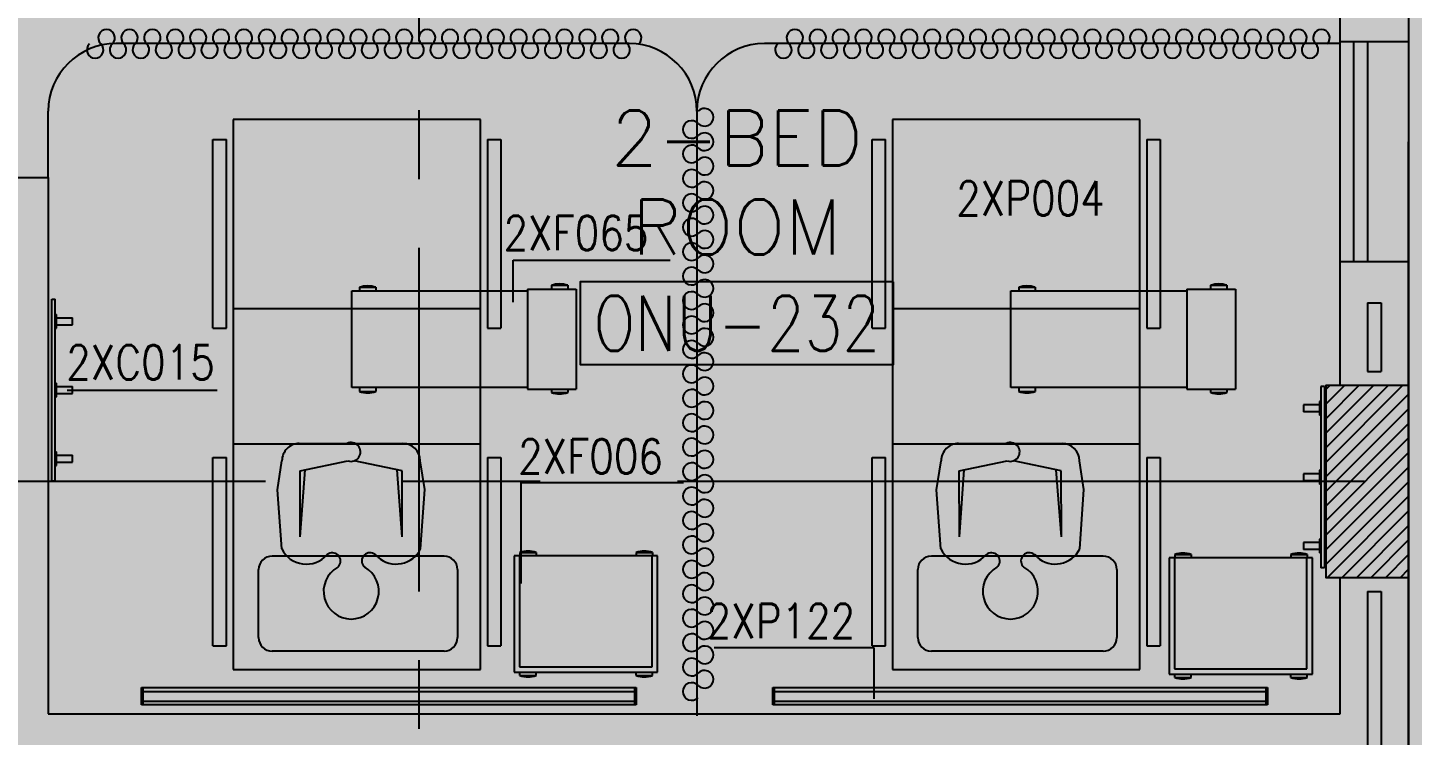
# Model space of a CAD drawing. Extents: x 88852.7 to 88945.7, y 39921.6 to 40001.1.
# Drawn here: x 88888.15 to 88893.18, y 39941.96 to 39944.53 of the extents above; entities that cross this region are included whole.
import ezdxf
from ezdxf.enums import TextEntityAlignment as Align

# ---------------------------------------------------------------- set-up
doc = ezdxf.new("R2010")
doc.units = 0
doc.header["$MEASUREMENT"] = 0
doc.linetypes.add('CENTER', pattern=[2, 1.25, -0.25, 0.25, -0.25])
doc.linetypes.add('CENTERX2', pattern=[4, 2.5, -0.5, 0.5, -0.5])
for name, color, linetype in [('A-TEXT', 7, 'CONTINUOUS'), ('AXES', 11, 'CENTERX2'), ('AXES1', 11, 'CENTER'), ('COL', 2, 'CONTINUOUS'), ('HAT', 8, 'CONTINUOUS'), ('INSUL', 4, 'CONTINUOUS'), ('MEDICAL', 4, 'CONTINUOUS'), ('NON-MEDICAL', 4, 'CONTINUOUS'), ('RM-BOX', 4, 'CONTINUOUS'), ('RM-NAME', 2, 'CONTINUOUS'), ('RM-NO', 2, 'CONTINUOUS'), ('WALL', 4, 'CONTINUOUS'), ('WIN', 3, 'CONTINUOUS')]:
    doc.layers.add(name, color=color, linetype=linetype)
doc.styles.add('ROMANS', font='ROMANS.shx', dxfattribs={"width": 0.6})
doc.dimstyles.new('DIM-OUT', dxfattribs={"dimscale": 0, "dimtxt": 0.24, "dimasz": 0.08, "dimexe": 0.02, "dimexo": 0.02, "dimgap": 0.05, "dimtad": 1, "dimdec": 0, "dimlfac": 1000, "dimzin": 0, "dimdsep": 46, "dimtxsty": 'ROMANS', "dimblk1": 'ARCHTICK', "dimblk2": 'ARCHTICK', "dimsah": 1, "dimcen": 0.01, "dimdle": 0.08, "dimclrd": 4, "dimclre": 4, "dimclrt": 2, "dimadec": 0, "dimazin": 0, "dimtp": 2, "dimtm": 2, "dimtfac": 0.114286, "dimtdec": 0, "dimtix": 1, "dimtmove": 2, "dimatfit": 3, "dimldrblk": 'ARCHTICK', "dimfxl": 0, "dimtolj": 1, "dimtzin": 0, "dimarcsym": 0})

# ---------------------------------------------------------------- blocks, each defined once
blk = doc.blocks.new('C11')
at = {"layer": 'HAT'}
h = blk.add_hatch(dxfattribs=at)
h.set_pattern_fill('ANSI31', color=256, scale=300, style=0)
h.set_pattern_definition([(45, (-248556.182, -75061.005), (-26.5165043, 26.5165043), [])])
h.paths.add_polyline_path([(300, 700), (0, 700), (0, 350), (300, 350)])
h.paths.add_polyline_path([(300, 350), (0, 350), (0, 0), (300, 0)])
at = {"layer": 'COL'}
blk.add_lwpolyline([(300, 700), (300, 0), (0, 0), (0, 700)], close=True, dxfattribs=at)
blk = doc.blocks.new('RM1')
at = {"layer": 'RM-BOX'}
blk.add_lwpolyline([(569.9, -200), (-569.9, -200), (-569.9, -500), (569.9, -500)], close=True, dxfattribs=at)
at = {"layer": 'RM-NAME', "style": 'ROMANS'}
for tag, p in [('ROOMNAME1', (0, 323.8)), ('ROOMNAME2', (0, 0))]:
    blk.add_attdef(tag, text='', height=200, dxfattribs=at).set_placement(p, align=Align.MIDDLE)
at = {"layer": 'RM-NO', "style": 'ROMANS', "width": 0.8}
blk.add_attdef('ROOMNO', text='', height=200, dxfattribs=at).set_placement((0, -350), align=Align.MIDDLE)

msp = doc.modelspace()

# ---------------------------------------------------------------- linework, layer by layer
at = {"layer": 'AXES'}
for p, q in [((88893.1703, 39921.6153), (88893.1703, 40000.0779)), ((88945.0103, 39942.8796), (88876.9703, 39942.8796))]:
    msp.add_line(p, q, dxfattribs=at)
at = {"layer": 'AXES1'}
msp.add_line((88889.5703, 39928.4796), (88889.5703, 39987.2996), dxfattribs=at)
msp.add_line((88889.5703, 39928.4796), (88889.5703, 39987.2996), dxfattribs=at)
at = {"layer": 'INSUL'}
for p, q in [((88893.0203, 39943.5296), (88893.0703, 39943.5296)), ((88893.0203, 39943.5296), (88893.0203, 39943.2796)), ((88893.0703, 39943.5296), (88893.0703, 39943.2796)), ((88893.0203, 39943.2796), (88893.0703, 39943.2796)), ((88893.0203, 39942.4796), (88893.0203, 39939.8296)), ((88893.0203, 39942.4796), (88893.0703, 39942.4796)), ((88893.0703, 39942.4796), (88893.0703, 39939.8296))]:
    msp.add_line(p, q, dxfattribs=at)
at = {"layer": 'MEDICAL'}
for p, q in [((88890.3345, 39944.4722), (88888.4663, 39944.4722)), ((88892.9203, 39944.4722), (88890.8264, 39944.4722)), ((88888.2203, 39943.9846), (88888.2203, 39944.2261)), ((88890.5805, 39944.2261), (88890.5805, 39942.0274)), ((88888.8934, 39944.1956), (88888.8934, 39942.1956)), ((88889.7934, 39944.1956), (88888.8934, 39944.1956)), ((88889.7934, 39942.1956), (88889.7934, 39944.1956)), ((88891.2922, 39944.1956), (88891.2922, 39942.1956)), ((88892.1922, 39944.1956), (88891.2922, 39944.1956)), ((88892.1922, 39942.1956), (88892.1922, 39944.1956)), ((88888.8192, 39943.4374), (88888.8192, 39944.1231)), ((88888.8192, 39944.1231), (88888.8684, 39944.1231)), ((88888.8684, 39943.4374), (88888.8684, 39944.1231)), ((88889.8184, 39944.1231), (88889.8676, 39944.1231)), ((88889.8184, 39944.1231), (88889.8184, 39943.4374)), ((88889.8676, 39944.1231), (88889.8676, 39943.4374)), ((88891.218, 39943.4374), (88891.218, 39944.1231)), ((88891.218, 39944.1231), (88891.2672, 39944.1231)), ((88891.2672, 39943.4374), (88891.2672, 39944.1231)), ((88892.2172, 39944.1231), (88892.2664, 39944.1231)), ((88892.2172, 39944.1231), (88892.2172, 39943.4374)), ((88892.2664, 39944.1231), (88892.2664, 39943.4374)), ((88889.3244, 39943.5728), (88889.9641, 39943.5728)), ((88889.3244, 39943.2209), (88889.3244, 39943.5728)), ((88889.3532, 39943.5857), (88889.3532, 39943.5728)), ((88889.3532, 39943.5857), (88889.4122, 39943.5857)), ((88889.4122, 39943.5857), (88889.4122, 39943.5728)), ((88889.9641, 39943.5789), (88890.1413, 39943.5789)), ((88889.9641, 39943.5789), (88889.9641, 39943.2148)), ((88890.0512, 39943.5932), (88890.0512, 39943.5789)), ((88890.0512, 39943.5932), (88890.1103, 39943.5932)), ((88890.1103, 39943.5932), (88890.1103, 39943.5789)), ((88890.1413, 39943.5789), (88890.1413, 39943.2148)), ((88891.7232, 39943.2209), (88891.7232, 39943.5728)), ((88891.7232, 39943.5728), (88892.3629, 39943.5728)), ((88891.752, 39943.5857), (88891.752, 39943.5728)), ((88891.752, 39943.5857), (88891.811, 39943.5857)), ((88891.811, 39943.5857), (88891.811, 39943.5728)), ((88892.3629, 39943.5789), (88892.5401, 39943.5789)), ((88892.3629, 39943.5789), (88892.3629, 39943.2148)), ((88892.45, 39943.5932), (88892.45, 39943.5789)), ((88892.45, 39943.5932), (88892.5091, 39943.5932)), ((88892.5091, 39943.5932), (88892.5091, 39943.5789)), ((88892.5401, 39943.5789), (88892.5401, 39943.2148)), ((88888.8934, 39943.5081), (88889.7934, 39943.5081)), ((88891.2922, 39943.5081), (88892.1922, 39943.5081)), ((88888.8192, 39943.4374), (88888.8684, 39943.4374)), ((88889.8184, 39943.4374), (88889.8676, 39943.4374)), ((88891.218, 39943.4374), (88891.2672, 39943.4374)), ((88892.2172, 39943.4374), (88892.2664, 39943.4374)), ((88889.9641, 39943.2209), (88889.3244, 39943.2209)), ((88889.3532, 39943.2209), (88889.3532, 39943.2065)), ((88889.3532, 39943.2065), (88889.4122, 39943.2065)), ((88889.4122, 39943.2209), (88889.4122, 39943.2065)), ((88889.9641, 39943.2148), (88890.1413, 39943.2148)), ((88890.0512, 39943.2148), (88890.0512, 39943.2028)), ((88890.0512, 39943.2028), (88890.1103, 39943.2028)), ((88890.1103, 39943.2148), (88890.1103, 39943.2028)), ((88892.3629, 39943.2209), (88891.7232, 39943.2209)), ((88891.752, 39943.2209), (88891.752, 39943.2065)), ((88891.752, 39943.2065), (88891.811, 39943.2065)), ((88891.811, 39943.2209), (88891.811, 39943.2065)), ((88892.3629, 39943.2148), (88892.5401, 39943.2148)), ((88892.45, 39943.2148), (88892.45, 39943.2028)), ((88892.45, 39943.2028), (88892.5091, 39943.2028)), ((88892.5091, 39943.2148), (88892.5091, 39943.2028)), ((88888.8934, 39943.016), (88889.7934, 39943.016)), ((88891.2922, 39943.016), (88892.1922, 39943.016)), ((88888.8192, 39942.2816), (88888.8192, 39942.9673)), ((88888.8192, 39942.9673), (88888.8684, 39942.9673)), ((88888.8684, 39942.2816), (88888.8684, 39942.9673)), ((88889.8184, 39942.9673), (88889.8676, 39942.9673)), ((88889.8184, 39942.9673), (88889.8184, 39942.2816)), ((88889.8676, 39942.9673), (88889.8676, 39942.2816)), ((88891.218, 39942.2816), (88891.218, 39942.9673)), ((88891.218, 39942.9673), (88891.2672, 39942.9673)), ((88891.2672, 39942.2816), (88891.2672, 39942.9673)), ((88892.2172, 39942.9673), (88892.2664, 39942.9673)), ((88892.2172, 39942.9673), (88892.2172, 39942.2816)), ((88892.2664, 39942.9673), (88892.2664, 39942.2816)), ((88889.6603, 39942.6083), (88889.0349, 39942.6083)), ((88889.9156, 39942.609), (88889.9156, 39942.1858)), ((88890.4373, 39942.609), (88889.9156, 39942.609)), ((88889.9353, 39942.609), (88889.9353, 39942.2055)), ((88889.9367, 39942.6212), (88889.9957, 39942.6212)), ((88889.9367, 39942.6212), (88889.9367, 39942.609)), ((88889.9957, 39942.6212), (88889.9957, 39942.609)), ((88890.3594, 39942.6212), (88890.4184, 39942.6212)), ((88890.3594, 39942.6212), (88890.3594, 39942.609)), ((88890.4176, 39942.2055), (88890.4176, 39942.609)), ((88890.4184, 39942.6212), (88890.4184, 39942.609)), ((88890.4373, 39942.1858), (88890.4373, 39942.609)), ((88892.0591, 39942.6083), (88891.4337, 39942.6083)), ((88892.8202, 39942.6015), (88892.2985, 39942.6015)), ((88892.2985, 39942.6015), (88892.2985, 39942.1783)), ((88892.3182, 39942.6015), (88892.3182, 39942.198)), ((88892.3196, 39942.6137), (88892.3786, 39942.6137)), ((88892.3196, 39942.6137), (88892.3196, 39942.6015)), ((88892.3786, 39942.6137), (88892.3786, 39942.6015)), ((88892.7423, 39942.6137), (88892.8013, 39942.6137)), ((88892.7423, 39942.6137), (88892.7423, 39942.6015)), ((88892.8005, 39942.198), (88892.8005, 39942.6015)), ((88892.8013, 39942.6137), (88892.8013, 39942.6015)), ((88892.8202, 39942.1783), (88892.8202, 39942.6015)), ((88888.9857, 39942.3117), (88888.9857, 39942.5591)), ((88889.7095, 39942.5591), (88889.7095, 39942.3117)), ((88891.3845, 39942.3117), (88891.3845, 39942.5591)), ((88892.1083, 39942.5591), (88892.1083, 39942.3117)), ((88888.8192, 39942.2816), (88888.8684, 39942.2816)), ((88889.6603, 39942.2625), (88889.0349, 39942.2625)), ((88889.8184, 39942.2816), (88889.8676, 39942.2816)), ((88891.218, 39942.2816), (88891.2672, 39942.2816)), ((88892.0591, 39942.2625), (88891.4337, 39942.2625)), ((88892.2172, 39942.2816), (88892.2664, 39942.2816)), ((88888.8934, 39942.1956), (88889.7934, 39942.1956)), ((88889.9156, 39942.1858), (88890.4373, 39942.1858)), ((88889.9353, 39942.2055), (88890.4176, 39942.2055)), ((88889.9367, 39942.1736), (88889.9367, 39942.1858)), ((88889.9957, 39942.1736), (88889.9957, 39942.1858)), ((88890.3594, 39942.1736), (88890.3594, 39942.1858)), ((88890.4184, 39942.1736), (88890.4184, 39942.1858)), ((88891.2922, 39942.1956), (88892.1922, 39942.1956)), ((88892.3182, 39942.198), (88892.8005, 39942.198)), ((88889.9367, 39942.1736), (88889.9957, 39942.1736)), ((88890.3594, 39942.1736), (88890.4184, 39942.1736)), ((88892.2985, 39942.1783), (88892.8202, 39942.1783)), ((88892.3196, 39942.1661), (88892.3196, 39942.1783)), ((88892.3196, 39942.1661), (88892.3786, 39942.1661)), ((88892.3786, 39942.1661), (88892.3786, 39942.1783)), ((88892.7423, 39942.1661), (88892.7423, 39942.1783)), ((88892.7423, 39942.1661), (88892.8013, 39942.1661)), ((88892.8013, 39942.1661), (88892.8013, 39942.1783)), ((88888.5595, 39942.1304), (88890.3598, 39942.1304)), ((88888.5595, 39942.0673), (88888.5595, 39942.1304)), ((88888.5656, 39942.0673), (88888.5656, 39942.1304)), ((88888.5656, 39942.1158), (88890.3537, 39942.1158)), ((88890.3537, 39942.1304), (88890.3537, 39942.0673)), ((88890.3598, 39942.1304), (88890.3598, 39942.0673)), ((88890.8567, 39942.1304), (88892.657, 39942.1304)), ((88890.8567, 39942.0673), (88890.8567, 39942.1304)), ((88890.8628, 39942.0673), (88890.8628, 39942.1304)), ((88890.8628, 39942.1158), (88892.6509, 39942.1158)), ((88892.6509, 39942.1304), (88892.6509, 39942.0673)), ((88892.657, 39942.1304), (88892.657, 39942.0673)), ((88890.3598, 39942.0673), (88888.5595, 39942.0673)), ((88890.3537, 39942.0789), (88888.5656, 39942.0789)), ((88892.657, 39942.0673), (88890.8567, 39942.0673)), ((88892.6509, 39942.0789), (88890.8628, 39942.0789))]:
    msp.add_line(p, q, dxfattribs=at)
at = {"layer": 'MEDICAL', "color": 15}
for centre, radius, start, end in [((88888.4323, 39944.4933), 0.0302, 313.5684, 226.4316), ((88888.5156, 39944.4933), 0.0302, 313.5684, 226.4316), ((88888.5989, 39944.4933), 0.0302, 313.5684, 226.4316), ((88888.6822, 39944.4933), 0.0302, 313.5684, 226.4316), ((88888.7655, 39944.4933), 0.0302, 313.5684, 226.4316), ((88888.8488, 39944.4933), 0.0302, 313.5684, 226.4316), ((88888.9321, 39944.4933), 0.0302, 313.5684, 226.4316), ((88889.0154, 39944.4933), 0.0302, 313.5684, 226.4316), ((88889.0988, 39944.4933), 0.0302, 313.5684, 226.4316), ((88889.1821, 39944.4933), 0.0302, 313.5684, 226.4316), ((88889.2654, 39944.4933), 0.0302, 313.5684, 226.4316), ((88889.3487, 39944.4933), 0.0302, 313.5684, 226.4316), ((88889.432, 39944.4933), 0.0302, 313.5684, 226.4316), ((88889.5153, 39944.4933), 0.0302, 313.5684, 226.4316), ((88889.5986, 39944.4933), 0.0302, 313.5684, 226.4316), ((88889.682, 39944.4933), 0.0302, 313.5684, 226.4316), ((88889.7653, 39944.4933), 0.0302, 313.5684, 226.4316), ((88889.8486, 39944.4933), 0.0302, 313.5684, 226.4316), ((88889.9319, 39944.4933), 0.0302, 313.5684, 226.4316), ((88890.0152, 39944.4933), 0.0302, 313.5684, 226.4316), ((88890.0985, 39944.4933), 0.0302, 313.5684, 226.4316), ((88890.1818, 39944.4933), 0.0302, 313.5684, 226.4316), ((88890.2651, 39944.4933), 0.0302, 313.5684, 226.4316), ((88890.3485, 39944.4933), 0.0302, 313.5684, 226.4316), ((88890.9369, 39944.4933), 0.0302, 313.5684, 226.4316), ((88891.0202, 39944.4933), 0.0302, 313.5684, 226.4316), ((88891.1036, 39944.4933), 0.0302, 313.5684, 226.4316), ((88891.1869, 39944.4933), 0.0302, 313.5684, 226.4316), ((88891.2702, 39944.4933), 0.0302, 313.5684, 226.4316), ((88891.3535, 39944.4933), 0.0302, 313.5684, 226.4316), ((88891.4368, 39944.4933), 0.0302, 313.5684, 226.4316), ((88891.5201, 39944.4933), 0.0302, 313.5684, 226.4316), ((88891.6034, 39944.4933), 0.0302, 313.5684, 226.4316), ((88891.6868, 39944.4933), 0.0302, 313.5684, 226.4316), ((88891.7701, 39944.4933), 0.0302, 313.5684, 226.4316), ((88891.8534, 39944.4933), 0.0302, 313.5684, 226.4316), ((88891.9367, 39944.4933), 0.0302, 313.5684, 226.4316), ((88892.02, 39944.4933), 0.0302, 313.5684, 226.4316), ((88892.1033, 39944.4933), 0.0302, 313.5684, 226.4316), ((88892.1866, 39944.4933), 0.0302, 313.5684, 226.4316), ((88892.2699, 39944.4933), 0.0302, 313.5684, 226.4316), ((88892.3533, 39944.4933), 0.0302, 313.5684, 226.4316), ((88892.4366, 39944.4933), 0.0302, 313.5684, 226.4316), ((88892.5199, 39944.4933), 0.0302, 313.5684, 226.4316), ((88892.6032, 39944.4933), 0.0302, 313.5684, 226.4316), ((88892.6865, 39944.4933), 0.0302, 313.5684, 226.4316), ((88892.7698, 39944.4933), 0.0302, 313.5684, 226.4316), ((88892.8531, 39944.4933), 0.0302, 313.5684, 226.4316), ((88888.3906, 39944.4495), 0.0302, 133.5684, 46.4316), ((88888.4739, 39944.4495), 0.0302, 133.5684, 46.4316), ((88888.5572, 39944.4495), 0.0302, 133.5684, 46.4316), ((88888.6405, 39944.4495), 0.0302, 133.5684, 46.4316), ((88888.7239, 39944.4495), 0.0302, 133.5684, 46.4316), ((88888.8072, 39944.4495), 0.0302, 133.5684, 46.4316), ((88888.8905, 39944.4495), 0.0302, 133.5684, 46.4316), ((88888.9738, 39944.4495), 0.0302, 133.5684, 46.4316), ((88889.0571, 39944.4495), 0.0302, 133.5684, 46.4316), ((88889.1404, 39944.4495), 0.0302, 133.5684, 46.4316), ((88889.2237, 39944.4495), 0.0302, 133.5684, 46.4316), ((88889.307, 39944.4495), 0.0302, 133.5684, 46.4316), ((88889.3904, 39944.4495), 0.0302, 133.5684, 46.4316), ((88889.4737, 39944.4495), 0.0302, 133.5684, 46.4316), ((88889.557, 39944.4495), 0.0302, 133.5684, 46.4316), ((88889.6403, 39944.4495), 0.0302, 133.5684, 46.4316), ((88889.7236, 39944.4495), 0.0302, 133.5684, 46.4316), ((88889.8069, 39944.4495), 0.0302, 133.5684, 46.4316), ((88889.8902, 39944.4495), 0.0302, 133.5684, 46.4316), ((88889.9736, 39944.4495), 0.0302, 133.5684, 46.4316), ((88890.0569, 39944.4495), 0.0302, 133.5684, 46.4316), ((88890.1402, 39944.4495), 0.0302, 133.5684, 46.4316), ((88890.2235, 39944.4495), 0.0302, 133.5684, 46.4316), ((88890.3068, 39944.4495), 0.0302, 133.5684, 46.4316), ((88890.8953, 39944.4495), 0.0302, 133.5684, 46.4316), ((88890.9786, 39944.4495), 0.0302, 133.5684, 46.4316), ((88891.0619, 39944.4495), 0.0302, 133.5684, 46.4316), ((88891.1452, 39944.4495), 0.0302, 133.5684, 46.4316), ((88891.2285, 39944.4495), 0.0302, 133.5684, 46.4316), ((88891.3118, 39944.4495), 0.0302, 133.5684, 46.4316), ((88891.3952, 39944.4495), 0.0302, 133.5684, 46.4316), ((88891.4785, 39944.4495), 0.0302, 133.5684, 46.4316), ((88891.5618, 39944.4495), 0.0302, 133.5684, 46.4316), ((88891.6451, 39944.4495), 0.0302, 133.5684, 46.4316), ((88891.7284, 39944.4495), 0.0302, 133.5684, 46.4316), ((88891.8117, 39944.4495), 0.0302, 133.5684, 46.4316), ((88891.895, 39944.4495), 0.0302, 133.5684, 46.4316), ((88891.9784, 39944.4495), 0.0302, 133.5684, 46.4316), ((88892.0617, 39944.4495), 0.0302, 133.5684, 46.4316), ((88892.145, 39944.4495), 0.0302, 133.5684, 46.4316), ((88892.2283, 39944.4495), 0.0302, 133.5684, 46.4316), ((88892.3116, 39944.4495), 0.0302, 133.5684, 46.4316), ((88892.3949, 39944.4495), 0.0302, 133.5684, 46.4316), ((88892.4782, 39944.4495), 0.0302, 133.5684, 46.4316), ((88892.5615, 39944.4495), 0.0302, 133.5684, 46.4316), ((88892.6449, 39944.4495), 0.0302, 133.5684, 46.4316), ((88892.7282, 39944.4495), 0.0302, 133.5684, 46.4316), ((88892.8115, 39944.4495), 0.0302, 133.5684, 46.4316), ((88890.6084, 39944.2041), 0.0322, 223.5684, 136.4316), ((88890.5617, 39944.1597), 0.0322, 43.5684, 316.4316), ((88890.5617, 39944.0708), 0.0322, 43.5684, 316.4316), ((88890.6084, 39944.1152), 0.0322, 223.5684, 136.4316), ((88890.6084, 39944.0264), 0.0322, 223.5684, 136.4316), ((88890.5617, 39943.9819), 0.0322, 43.5684, 316.4316), ((88890.6084, 39943.9375), 0.0322, 223.5684, 136.4316), ((88890.5617, 39943.8931), 0.0322, 43.5684, 316.4316), ((88890.6084, 39943.8486), 0.0322, 223.5684, 136.4316), ((88890.5617, 39943.8042), 0.0322, 43.5684, 316.4316), ((88890.5617, 39943.7153), 0.0322, 43.5684, 316.4316), ((88890.6084, 39943.7597), 0.0322, 223.5684, 136.4316), ((88890.6084, 39943.6709), 0.0322, 223.5684, 136.4316), ((88890.5617, 39943.6264), 0.0322, 43.5684, 316.4316), ((88890.6084, 39943.582), 0.0322, 223.5684, 136.4316), ((88890.5617, 39943.5376), 0.0322, 43.5684, 316.4316), ((88890.6084, 39943.4931), 0.0322, 223.5684, 136.4316), ((88890.5617, 39943.4487), 0.0322, 43.5684, 316.4316), ((88890.6084, 39943.4043), 0.0322, 223.5684, 136.4316), ((88890.5617, 39943.3598), 0.0322, 43.5684, 316.4316), ((88890.6084, 39943.3154), 0.0322, 223.5684, 136.4316), ((88890.5617, 39943.271), 0.0322, 43.5684, 316.4316), ((88890.6084, 39943.2265), 0.0322, 223.5684, 136.4316), ((88890.5617, 39943.1821), 0.0322, 43.5684, 316.4316), ((88890.6084, 39943.1377), 0.0322, 223.5684, 136.4316), ((88890.5617, 39943.0932), 0.0322, 43.5684, 316.4316), ((88890.6084, 39943.0488), 0.0322, 223.5684, 136.4316), ((88890.5617, 39943.0044), 0.0322, 43.5684, 316.4316), ((88890.6084, 39942.9599), 0.0322, 223.5684, 136.4316), ((88890.5617, 39942.9155), 0.0322, 43.5684, 316.4316), ((88890.6084, 39942.8711), 0.0322, 223.5684, 136.4316), ((88890.5617, 39942.8266), 0.0322, 43.5684, 316.4316), ((88890.6084, 39942.7822), 0.0322, 223.5684, 136.4316), ((88890.5617, 39942.7378), 0.0322, 43.5684, 316.4316), ((88890.6084, 39942.6933), 0.0322, 223.5684, 136.4316), ((88890.5617, 39942.6489), 0.0322, 43.5684, 316.4316), ((88890.5617, 39942.56), 0.0322, 43.5684, 316.4316), ((88890.6084, 39942.6045), 0.0322, 223.5684, 136.4316), ((88890.6084, 39942.5156), 0.0322, 223.5684, 136.4316), ((88890.5617, 39942.4712), 0.0322, 43.5684, 316.4316), ((88890.6084, 39942.4267), 0.0322, 223.5684, 136.4316), ((88890.5617, 39942.3823), 0.0322, 43.5684, 316.4316), ((88890.6084, 39942.3379), 0.0322, 223.5684, 136.4316), ((88890.5617, 39942.2934), 0.0322, 43.5684, 316.4316), ((88890.5617, 39942.2046), 0.0322, 43.5684, 316.4316), ((88890.6084, 39942.249), 0.0322, 223.5684, 136.4316), ((88890.6084, 39942.1601), 0.0322, 223.5684, 136.4316), ((88890.5617, 39942.1157), 0.0322, 43.5684, 316.4316)]:
    msp.add_arc(centre, radius, start, end, dxfattribs=at)
at = {"layer": 'MEDICAL'}
for centre, radius, start, end in [((88888.4663, 39944.2261), 0.2461, 90, 180), ((88890.3345, 39944.2261), 0.2461, 0, 90), ((88890.8266, 39944.2261), 0.2461, 90, 180), ((88890.0807, 39943.507), 0.091, 71.0754, 108.9246), ((88892.4796, 39943.507), 0.091, 71.0754, 108.9246), ((88889.3827, 39943.4996), 0.091, 71.0754, 108.9246), ((88891.7815, 39943.4996), 0.091, 71.0754, 108.9246), ((88889.3827, 39943.2927), 0.091, 251.0754, 288.9246), ((88890.0807, 39943.2889), 0.091, 251.0754, 288.9246), ((88891.7815, 39943.2927), 0.091, 251.0754, 288.9246), ((88892.4796, 39943.2889), 0.091, 251.0754, 288.9246), ((88889.0349, 39942.5591), 0.0492, 90, 180), ((88889.6603, 39942.5591), 0.0492, 0, 90), ((88889.9662, 39942.5351), 0.091, 71.0754, 108.9246), ((88890.3889, 39942.5351), 0.091, 71.0754, 108.9246), ((88891.4337, 39942.5591), 0.0492, 90, 180), ((88892.0591, 39942.5591), 0.0492, 0, 90), ((88892.3491, 39942.5276), 0.091, 71.0754, 108.9246), ((88892.7718, 39942.5276), 0.091, 71.0754, 108.9246), ((88889.0349, 39942.3117), 0.0492, 180, 270), ((88889.6603, 39942.3117), 0.0492, 270, 0), ((88891.4337, 39942.3117), 0.0492, 180, 270), ((88892.0591, 39942.3117), 0.0492, 270, 0), ((88889.9662, 39942.2598), 0.091, 251.0754, 288.9246), ((88890.3889, 39942.2598), 0.091, 251.0754, 288.9246), ((88892.3491, 39942.2523), 0.091, 251.0754, 288.9246), ((88892.7718, 39942.2523), 0.091, 251.0754, 288.9246)]:
    msp.add_arc(centre, radius, start, end, dxfattribs=at)
at = {"layer": 'NON-MEDICAL'}
for p, q in [((88888.2327, 39943.5425), (88888.2454, 39943.5425)), ((88888.2327, 39942.8821), (88888.2327, 39943.5425)), ((88888.2454, 39942.8821), (88888.2454, 39943.5425)), ((88888.2454, 39943.4873), (88888.2504, 39943.4873)), ((88888.2504, 39943.4373), (88888.2504, 39943.4873)), ((88888.2504, 39943.475), (88888.3089, 39943.475)), ((88888.2504, 39943.4496), (88888.3089, 39943.4496)), ((88888.3089, 39943.4496), (88888.3089, 39943.475)), ((88888.2454, 39943.4373), (88888.2504, 39943.4373)), ((88888.2454, 39943.2373), (88888.2504, 39943.2373)), ((88888.2504, 39943.1873), (88888.2504, 39943.2373)), ((88888.2504, 39943.225), (88888.3089, 39943.225)), ((88888.2504, 39943.1996), (88888.3089, 39943.1996)), ((88888.3089, 39943.1996), (88888.3089, 39943.225)), ((88892.8512, 39943.2254), (88892.8512, 39942.565)), ((88892.8639, 39943.2254), (88892.8512, 39943.2254)), ((88892.8639, 39943.2254), (88892.8639, 39942.565)), ((88888.2454, 39943.1873), (88888.2504, 39943.1873)), ((88892.8462, 39943.1579), (88892.7877, 39943.1579)), ((88892.7877, 39943.1579), (88892.7877, 39943.1325)), ((88892.8512, 39943.1702), (88892.8462, 39943.1702)), ((88892.8462, 39943.1702), (88892.8462, 39943.1202)), ((88892.8462, 39943.1325), (88892.7877, 39943.1325)), ((88892.8512, 39943.1202), (88892.8462, 39943.1202)), ((88889.1334, 39943.0174), (88889.3073, 39943.0176)), ((88889.3371, 39943.0176), (88889.5105, 39943.0178)), ((88891.5322, 39943.0174), (88891.7061, 39943.0176)), ((88891.7359, 39943.0176), (88891.9093, 39943.0178)), ((88888.2454, 39942.9873), (88888.2504, 39942.9873)), ((88888.2504, 39942.9373), (88888.2504, 39942.9873)), ((88888.2504, 39942.975), (88888.3089, 39942.975)), ((88888.2504, 39942.9496), (88888.3089, 39942.9496)), ((88888.3089, 39942.9496), (88888.3089, 39942.975)), ((88889.054, 39942.8497), (88889.0706, 39942.9544)), ((88889.1364, 39942.9179), (88889.3107, 39942.9548)), ((88889.5077, 39942.9184), (88889.3336, 39942.9548)), ((88889.5902, 39942.8503), (88889.5734, 39942.955)), ((88891.4529, 39942.8497), (88891.4694, 39942.9544)), ((88891.5352, 39942.9179), (88891.7095, 39942.9548)), ((88891.9065, 39942.9184), (88891.7324, 39942.9548)), ((88891.989, 39942.8503), (88891.9722, 39942.955)), ((88888.2454, 39942.9373), (88888.2504, 39942.9373)), ((88889.1367, 39942.6781), (88889.1364, 39942.9179)), ((88889.1367, 39942.6781), (88889.1547, 39942.9218)), ((88889.508, 39942.6786), (88889.4894, 39942.9222)), ((88889.508, 39942.6786), (88889.5077, 39942.9184)), ((88891.5355, 39942.6781), (88891.5352, 39942.9179)), ((88891.5355, 39942.6781), (88891.5535, 39942.9218)), ((88891.9068, 39942.6786), (88891.8882, 39942.9222)), ((88891.9068, 39942.6786), (88891.9065, 39942.9184)), ((88892.8462, 39942.9079), (88892.7877, 39942.9079)), ((88892.7877, 39942.9079), (88892.7877, 39942.8825)), ((88892.8512, 39942.9202), (88892.8462, 39942.9202)), ((88892.8462, 39942.9202), (88892.8462, 39942.8702)), ((88888.2327, 39942.8821), (88888.2454, 39942.8821)), ((88889.0695, 39942.634), (88889.054, 39942.8497)), ((88889.5752, 39942.6346), (88889.5902, 39942.8503)), ((88891.4684, 39942.634), (88891.4529, 39942.8497)), ((88891.974, 39942.6346), (88891.989, 39942.8503)), ((88892.8462, 39942.8825), (88892.7877, 39942.8825)), ((88892.8512, 39942.8702), (88892.8462, 39942.8702)), ((88892.8462, 39942.6579), (88892.7877, 39942.6579)), ((88892.7877, 39942.6579), (88892.7877, 39942.6325)), ((88892.8462, 39942.6702), (88892.8462, 39942.6202)), ((88892.8512, 39942.6702), (88892.8462, 39942.6702)), ((88892.8462, 39942.6325), (88892.7877, 39942.6325)), ((88892.8512, 39942.6202), (88892.8462, 39942.6202)), ((88892.8639, 39942.565), (88892.8512, 39942.565))]:
    msp.add_line(p, q, dxfattribs=at)
for centre, radius, start, end in [((88889.1335, 39942.9545), 0.0629, 90.0677, 180.0677), ((88889.3222, 39942.9869), 0.0341, 250.3052, 115.993), ((88889.5106, 39942.9549), 0.0629, 0.0677, 90.0677), ((88891.5323, 39942.9545), 0.0629, 90.0677, 180.0677), ((88891.721, 39942.9869), 0.0341, 250.3052, 115.993), ((88891.9094, 39942.9549), 0.0629, 0.0677, 90.0677), ((88889.1588, 39942.6787), 0.0998, 206.5786, 318.5374), ((88889.2621, 39942.5756), 0.0466, 119.0182, 142.5423), ((88889.254, 39942.5903), 0.0299, 310.1114, 119.168), ((88889.3909, 39942.5905), 0.0299, 60.9674, 230.024), ((88889.3828, 39942.5758), 0.0466, 37.5931, 61.1172), ((88889.4858, 39942.6791), 0.0998, 228.5793, 333.5569), ((88891.5577, 39942.6787), 0.0998, 206.5786, 318.5374), ((88891.6609, 39942.5756), 0.0466, 119.0182, 142.5423), ((88891.6528, 39942.5903), 0.0299, 310.1114, 119.168), ((88891.7897, 39942.5905), 0.0299, 60.9674, 230.024), ((88891.7817, 39942.5758), 0.0466, 37.5931, 61.1172), ((88891.8846, 39942.6791), 0.0998, 228.5793, 333.5569), ((88889.3226, 39942.4799), 0.1006, 119.3714, 60.764), ((88891.7214, 39942.4799), 0.1006, 119.3714, 60.764)]:
    msp.add_arc(centre, radius, start, end, dxfattribs=at)
at = {"layer": 'WALL', "linetype": 'ByBlock'}
for p, q in [((88893.1703, 39946.0796), (88893.1703, 39944.4796)), ((88892.9203, 39945.4377), (88892.9203, 39944.4796)), ((88892.9203, 39944.4796), (88893.1703, 39944.4796)), ((88887.9703, 39943.9846), (88888.2203, 39943.9846)), ((88888.2203, 39943.9846), (88888.2203, 39942.0346)), ((88892.9203, 39943.6796), (88892.9203, 39943.2296)), ((88892.9203, 39943.6796), (88893.1703, 39943.6796)), ((88893.1703, 39943.6796), (88893.1703, 39939.6796)), ((88893.1669, 39943.5296), (88893.1703, 39943.5296)), ((88892.9203, 39942.5296), (88892.9203, 39942.0327)), ((88888.2203, 39942.0346), (88892.9203, 39942.0346))]:
    msp.add_line(p, q, dxfattribs=at)
at = {"layer": 'WIN'}
for p, q in [((88892.9203, 39944.4796), (88892.9203, 39943.6796)), ((88892.9703, 39944.4796), (88892.9703, 39943.6796)), ((88893.0203, 39944.4796), (88893.0203, 39943.6796)), ((88893.1703, 39944.4796), (88893.1703, 39943.6796))]:
    msp.add_line(p, q, dxfattribs=at)

# ---------------------------------------------------------------- block references
at = {"layer": 'COL', "xscale": 0.001000000003841706, "yscale": 0.000999999996565748, "zscale": 0.001}
msp.add_blockref('C11', (88892.8703, 39942.5296), dxfattribs=at)
at = {"layer": 'RM-NO', "xscale": 0.001000000003841706, "yscale": 0.000999999996565748, "zscale": 0.001}
msp.add_blockref('RM1', (88890.7257, 39943.8052), dxfattribs=at).add_auto_attribs({'ROOMNO': 'ONU-232', 'ROOMNAME2': 'ROOM', 'ROOMNAME1': '2-BED'})

# ---------------------------------------------------------------- texts
at = {"layer": 'A-TEXT', "color": 7, "ltscale": 400, "style": 'ROMANS', "width": 0.833974}
for s, p in [('2XP004', (88891.5241, 39943.8466)), ('2XF065', (88889.8768, 39943.7208)), ('2XC015', (88888.2855, 39943.2504)), ('2XF006', (88889.9298, 39942.9083)), ('2XP122', (88890.616, 39942.3098))]:
    msp.add_text(s, height=0.125, dxfattribs=at).set_placement(p)

# ---------------------------------------------------------------- leaders
at = {"layer": 'A-TEXT'}
for points in [[(88889.9115, 39943.5314), (88889.9115, 39943.6849), (88890.4835, 39943.6849)], [(88888.2891, 39943.2115), (88888.8347, 39943.2115)], [(88889.9407, 39942.508), (88889.9407, 39942.8758), (88890.5319, 39942.8758)], [(88891.2258, 39942.0892), (88891.2258, 39942.2745), (88890.6439, 39942.2745)]]:
    msp.add_leader(points, dimstyle='DIM-OUT', override={"dimscale": 1, "dimasz": 40}, dxfattribs=at)

doc.saveas('drawing.dxf')
